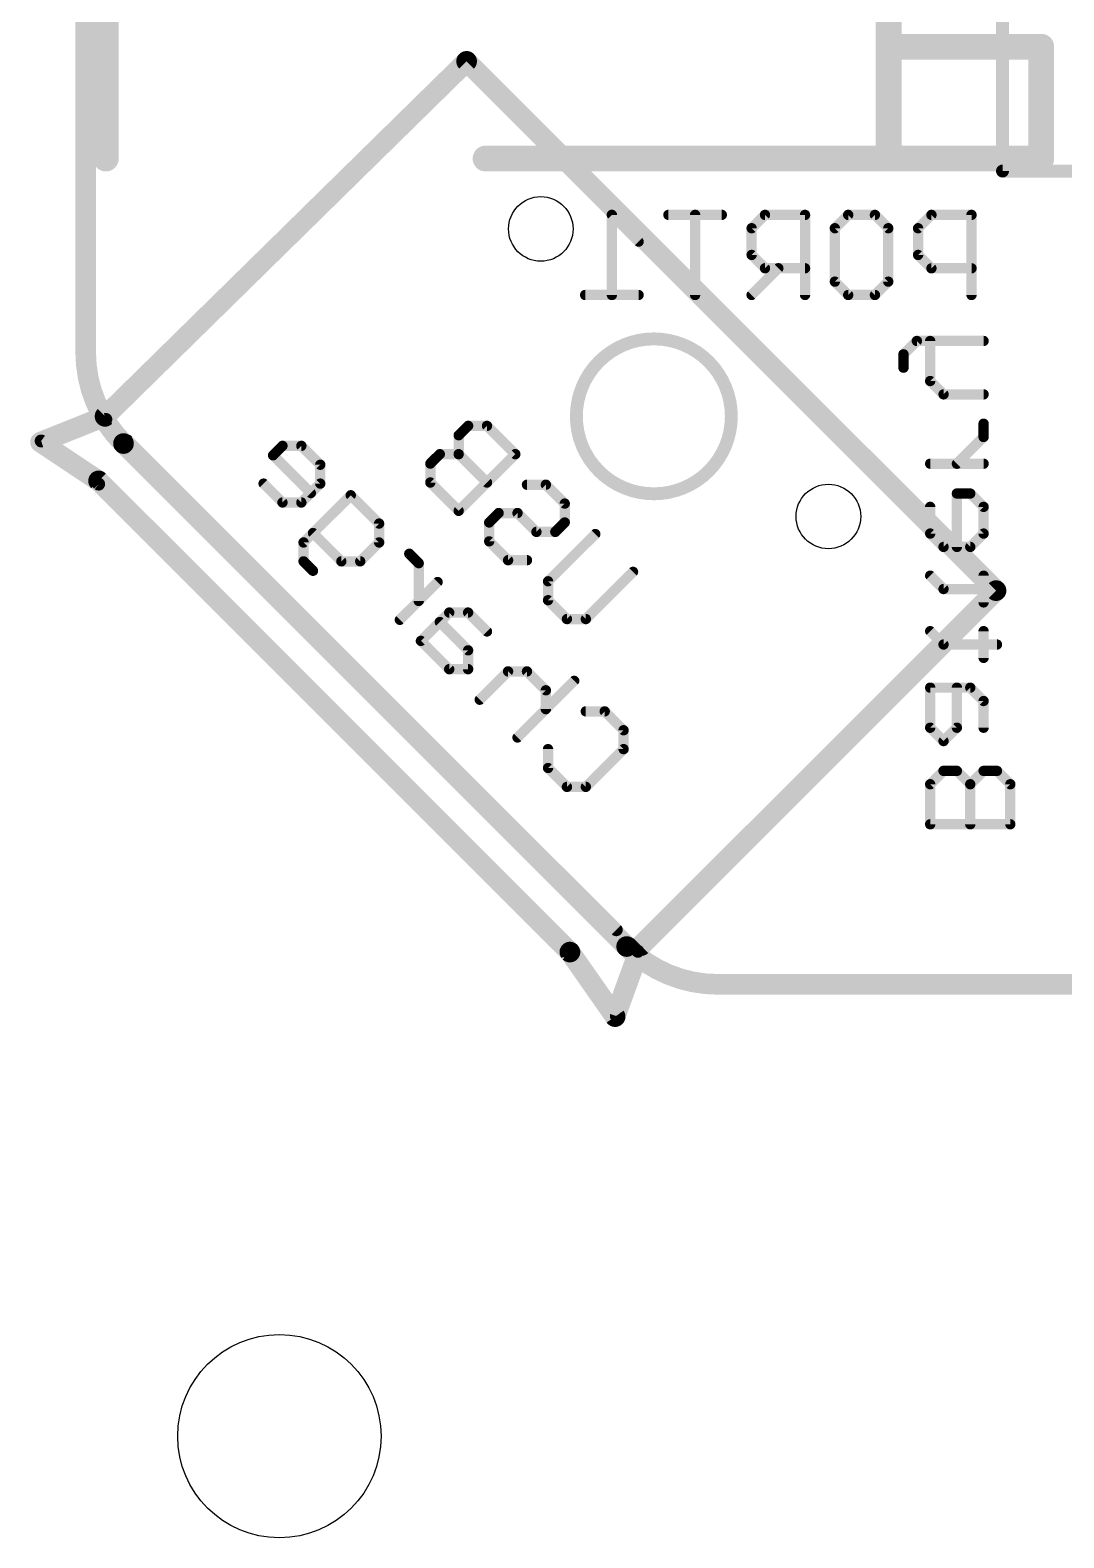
# Model space of a CAD drawing. Extents: x -0.5 to 59.7, y -5.4 to 61.3.
# Drawn here: x -0.55 to 9.62, y -5.45 to 9.39 of the extents above; entities that cross this region are included whole.
import ezdxf

# ---------------------------------------------------------------- set-up
doc = ezdxf.new("R2010")
doc.units = 0
for name, color, linetype in [('20', 213, 'CONTINUOUS'), ('21', 253, 'CONTINUOUS'), ('22', 140, 'CONTINUOUS')]:
    doc.layers.add(name, color=color, linetype=linetype)

msp = doc.modelspace()

# ---------------------------------------------------------------- linework, layer by layer
at = {"layer": '20', "const_width": 0.2032}
for points in [[(0, 19.9965), (0, 6.2184)], [(0.372, 5.3204), (5.3204, 0.372)], [(6.2184, 0), (19.548, 0)]]:
    msp.add_lwpolyline(points, dxfattribs=at)
at = {"layer": '20'}
for points, const_width in [([(0, 6.2184, 0.1989), (0.372, 5.3204)], 0.2032), ([(0.0508, 6.2184, 1), (-0.0508, 6.2184)], 0.1016), ([(-0.0508, 6.2184, 1), (0.0508, 6.2184)], 0.1016), ([(0.4079, 5.3563, 1), (0.3361, 5.2845)], 0.1016), ([(0.3361, 5.2845, 1), (0.4079, 5.3563)], 0.1016), ([(5.3204, 0.372, 0.1989), (6.2184, 0)], 0.2032), ([(5.3563, 0.4079, 1), (5.2845, 0.3361)], 0.1016), ([(5.2845, 0.3361, 1), (5.3563, 0.4079)], 0.1016), ([(6.2184, 0.0508, 1), (6.2184, -0.0508)], 0.1016), ([(6.2184, -0.0508, 1), (6.2184, 0.0508)], 0.1016)]:
    msp.add_lwpolyline(points, format="xyb", dxfattribs=dict(at, const_width=const_width))
for centre, radius in [((4.4762, 7.4316), 0.3175), ((7.3046, 4.6032), 0.3175), ((1.905, -4.445), 1)]:
    msp.add_circle(centre, radius, dxfattribs=at)
at = {"layer": '21'}
for points, const_width in [([(9.017, 22.101), (9.017, 8.001)], 0.127), ([(0.1905, 5.588), (3.7465, 9.0805)], 0.2032), ([(0.1982, 5.5578), (3.7337, 9.0933)], 0.127), ([(3.7465, 9.0805), (8.9535, 3.8735)], 0.2032), ([(3.7337, 9.0933), (8.9663, 3.8607)], 0.127), ([(9.017, 8.001), (27.017, 8.001)], 0.127), ([(-0.4445, 5.334), (0.1905, 5.588)], 0.2032), ([(0.1982, 5.5578), (-0.4382, 5.3456)], 0.127), ([(0.127, 4.953), (-0.4445, 5.334)], 0.2032), ([(0.1275, 4.9214), (-0.4382, 5.3456)], 0.127), ([(0.4103, 5.3456), (5.2186, 0.5373)], 0.127), ([(4.7625, 0.3175), (0.127, 4.953)], 0.2032), ([(0.1275, 4.9214), (4.7237, 0.3252)], 0.127), ([(8.9535, 3.8735), (5.461, 0.381)], 0.2032), ([(8.9663, 3.8607), (5.4308, 0.3252)], 0.127), ([(5.461, 0.381), (5.207, -0.3175)], 0.2032), ([(4.7237, 0.3252), (5.2186, -0.3112)], 0.127), ([(5.207, -0.3175), (4.7625, 0.3175)], 0.2032), ([(5.4308, 0.3252), (5.2186, -0.3112)], 0.127)]:
    msp.add_lwpolyline(points, dxfattribs=dict(at, const_width=const_width))
for points, const_width in [([(3.7824, 9.1164, 1), (3.7106, 9.0446)], 0.1016), ([(3.7821, 9.0443, 1), (3.7109, 9.1167)], 0.1016), ([(3.7562, 9.1157, 1), (3.7113, 9.0708)], 0.0635), ([(3.7562, 9.0708, 1), (3.7113, 9.1157)], 0.0635), ([(9.017, 8.0328, 1), (9.017, 7.9693)], 0.0635), ([(8.9853, 8.001, 1), (9.0488, 8.001)], 0.0635), ([(0.1549, 5.6242, 1), (0.2261, 5.5518)], 0.1016), ([(0.2094, 5.5408, 1), (0.1716, 5.6352)], 0.1016), ([(0.1757, 5.5802, 1), (0.2206, 5.5353)], 0.0635), ([(0.2082, 5.5276, 1), (0.1881, 5.5879)], 0.0635), ([(-0.4163, 5.3763, 1), (-0.4727, 5.2917)], 0.1016), ([(-0.4634, 5.3812, 1), (-0.4256, 5.2868)], 0.1016), ([(-0.4192, 5.371, 1), (-0.4573, 5.3202)], 0.0635), ([(-0.4483, 5.3757, 1), (-0.4282, 5.3155)], 0.0635), ([(0.4328, 5.3681, 1), (0.3878, 5.3232)], 0.0635), ([(0.1629, 4.9889, 1), (0.0911, 4.9171)], 0.1016), ([(0.0988, 4.9107, 1), (0.1552, 4.9953)], 0.1016), ([(0.1499, 4.9438, 1), (0.105, 4.8989)], 0.0635), ([(0.1084, 4.896, 1), (0.1465, 4.9468)], 0.0635), ([(8.9894, 3.8376, 1), (8.9176, 3.9094)], 0.1016), ([(8.9176, 3.8376, 1), (8.9894, 3.9094)], 0.1016), ([(8.9887, 3.8383, 1), (8.9438, 3.8832)], 0.0635), ([(8.9438, 3.8383, 1), (8.9887, 3.8832)], 0.0635), ([(5.1962, 0.5148, 1), (5.2411, 0.5598)], 0.0635), ([(5.4251, 0.4169, 1), (5.4969, 0.3451)], 0.1016), ([(5.5087, 0.3636, 1), (5.4133, 0.3984)], 0.1016), ([(4.7487, 0.3447, 1), (4.6986, 0.3057)], 0.0635), ([(4.8041, 0.3466, 1), (4.7209, 0.2884)], 0.1016), ([(4.7012, 0.3027, 1), (4.7461, 0.3476)], 0.0635), ([(4.7266, 0.2816, 1), (4.7984, 0.3534)], 0.1016), ([(5.4083, 0.3476, 1), (5.4532, 0.3027)], 0.0635), ([(5.4609, 0.3151, 1), (5.4006, 0.3352)], 0.0635), ([(5.1593, -0.3001, 1), (5.2547, -0.3349)], 0.1016), ([(5.1654, -0.3466, 1), (5.2486, -0.2884)], 0.1016), ([(5.1885, -0.3012, 1), (5.2487, -0.3213)], 0.0635), ([(5.1936, -0.3307, 1), (5.2437, -0.2917)], 0.0635)]:
    msp.add_lwpolyline(points, format="xyb", dxfattribs=dict(at, const_width=const_width))
at = {"layer": '22'}
for points, const_width in [([(7.898, 19.224), (7.898, 9.224)], 0.254), ([(0.198, 10.824), (0.198, 8.124)], 0.254), ([(7.898, 9.224), (7.898, 8.124)], 0.254), ([(7.898, 9.224), (9.398, 9.224)], 0.254), ([(9.398, 9.224), (9.398, 8.124)], 0.254), ([(7.898, 8.124), (3.933, 8.124)], 0.254), ([(9.398, 8.124), (7.898, 8.124)], 0.254), ([(5.4379, 7.3072), (5.1752, 7.5699)], 0.1016), ([(5.1752, 7.5699), (5.1752, 6.7818)], 0.1016), ([(6.2565, 7.5699), (5.7311, 7.5699)], 0.1016), ([(5.9938, 6.7818), (5.9938, 7.5699)], 0.1016), ([(6.681, 7.5699), (6.5497, 7.4385)], 0.1016), ([(7.075, 7.5699), (6.681, 7.5699)], 0.1016), ([(7.075, 6.7818), (7.075, 7.5699)], 0.1016), ([(7.3682, 7.4385), (7.4996, 7.5699)], 0.1016), ([(7.4996, 7.5699), (7.7623, 7.5699)], 0.1016), ([(7.7623, 7.5699), (7.8936, 7.4385)], 0.1016), ([(8.3182, 7.5699), (8.1868, 7.4385)], 0.1016), ([(8.7122, 7.5699), (8.3182, 7.5699)], 0.1016), ([(8.7122, 6.7818), (8.7122, 7.5699)], 0.1016), ([(6.5497, 7.4385), (6.5497, 7.1758)], 0.1016), ([(7.3682, 6.9131), (7.3682, 7.4385)], 0.1016), ([(7.8936, 7.4385), (7.8936, 6.9131)], 0.1016), ([(8.1868, 7.4385), (8.1868, 7.1758)], 0.1016), ([(6.5497, 7.1758), (6.681, 7.0445)], 0.1016), ([(8.1868, 7.1758), (8.3182, 7.0445)], 0.1016), ([(6.8124, 7.0445), (6.5497, 6.7818)], 0.1016), ([(6.681, 7.0445), (7.075, 7.0445)], 0.1016), ([(8.3182, 7.0445), (8.7122, 7.0445)], 0.1016), ([(5.4379, 6.7818), (4.9125, 6.7818)], 0.1016), ([(7.4996, 6.7818), (7.3682, 6.9131)], 0.1016), ([(7.7623, 6.7818), (7.4996, 6.7818)], 0.1016), ([(7.8936, 6.9131), (7.7623, 6.7818)], 0.1016), ([(8.1745, 6.3295), (8.0431, 6.1982)], 0.1016), ([(8.8312, 6.3295), (8.1745, 6.3295)], 0.1016), ([(8.3058, 5.9355), (8.3058, 6.3295)], 0.1016), ([(8.0431, 6.1982), (8.0431, 6.0668)], 0.1016), ([(8.4371, 5.8041), (8.3058, 5.9355)], 0.1016), ([(8.8312, 5.8041), (8.4371, 5.8041)], 0.1016), ([(3.7612, 5.4944), (3.6684, 5.4015)], 0.1016), ([(3.947, 5.4944), (3.7612, 5.4944)], 0.1016), ([(4.2256, 5.2157), (3.947, 5.4944)], 0.1016), ([(8.8312, 5.3847), (8.8312, 5.516)], 0.1016), ([(1.9355, 5.2976), (1.8426, 5.2047)], 0.1016), ([(2.1212, 5.2976), (1.9355, 5.2976)], 0.1016), ([(2.307, 5.1119), (2.1212, 5.2976)], 0.1016), ([(3.6684, 5.4015), (3.6684, 5.2157)], 0.1016), ([(8.5685, 5.122), (8.8312, 5.3847)], 0.1016), ([(1.8426, 5.2047), (2.2141, 4.8332)], 0.1016), ([(3.4826, 5.2157), (3.3897, 5.1229)], 0.1016), ([(3.6684, 5.2157), (3.4826, 5.2157)], 0.1016), ([(3.6684, 4.6585), (4.2256, 5.2157)], 0.1016), ([(3.947, 4.9371), (3.6684, 5.2157)], 0.1016), ([(2.307, 4.9261), (2.307, 5.1119)], 0.1016), ([(3.3897, 5.1229), (3.3897, 4.9371)], 0.1016), ([(8.3058, 5.122), (8.8312, 5.122)], 0.1016), ([(1.7497, 4.9261), (1.9355, 4.7404)], 0.1016), ([(2.1212, 4.7404), (2.307, 4.9261)], 0.1016), ([(3.3897, 4.9371), (3.6684, 4.6585)], 0.1016), ([(4.3401, 4.9155), (4.5258, 4.9155)], 0.1016), ([(4.5258, 4.9155), (4.7116, 4.7298)], 0.1016), ([(1.9355, 4.7404), (2.1212, 4.7404)], 0.1016), ([(2.1428, 4.3473), (2.6072, 4.8117)], 0.1016), ([(2.6072, 4.8117), (2.8858, 4.533)], 0.1016), ([(4.7116, 4.7298), (4.7116, 4.544)], 0.1016), ([(8.3058, 4.6974), (8.3058, 4.4347)], 0.1016), ([(8.6998, 4.8288), (8.5685, 4.8288)], 0.1016), ([(8.5685, 4.8288), (8.5685, 4.3034)], 0.1016), ([(8.8312, 4.6974), (8.6998, 4.8288)], 0.1016), ([(8.8312, 4.4347), (8.8312, 4.6974)], 0.1016), ([(4.0614, 4.6369), (3.9686, 4.544)], 0.1016), ([(4.2472, 4.6369), (4.0614, 4.6369)], 0.1016), ([(4.4329, 4.4512), (4.2472, 4.6369)], 0.1016), ([(2.5143, 4.1615), (2.2357, 4.4402)], 0.1016), ([(2.8858, 4.533), (2.8858, 4.3473)], 0.1016), ([(3.9686, 4.544), (3.9686, 4.3583)], 0.1016), ([(4.6187, 4.4512), (4.4329, 4.4512)], 0.1016), ([(4.5474, 3.9652), (5.0118, 4.4296)], 0.1016), ([(4.7116, 4.544), (4.6187, 4.4512)], 0.1016), ([(8.3058, 4.4347), (8.4371, 4.3034)], 0.1016), ([(8.6998, 4.3034), (8.8312, 4.4347)], 0.1016), ([(2.1428, 4.1615), (2.1428, 4.3473)], 0.1016), ([(2.8858, 4.3473), (2.7001, 4.1615)], 0.1016), ([(3.9686, 4.3583), (4.1543, 4.1725)], 0.1016), ([(8.4371, 4.3034), (8.6998, 4.3034)], 0.1016), ([(2.2357, 4.0687), (2.1428, 4.1615)], 0.1016), ([(2.7001, 4.1615), (2.5143, 4.1615)], 0.1016), ([(3.2753, 4.1436), (3.1824, 4.2364)], 0.1016), ([(3.2753, 3.7721), (3.2753, 4.1436)], 0.1016), ([(4.1543, 4.1725), (4.3401, 4.1725)], 0.1016), ([(3.0895, 3.5863), (3.461, 3.9578)], 0.1016), ([(4.5474, 3.7795), (4.5474, 3.9652)], 0.1016), ([(5.3833, 4.0581), (4.9189, 3.5937)], 0.1016), ([(8.4371, 3.889), (8.3058, 4.0204)], 0.1016), ([(8.8312, 3.7577), (8.8312, 4.0204)], 0.1016), ([(8.9625, 3.889), (8.4371, 3.889)], 0.1016), ([(3.5755, 3.6576), (3.2969, 3.379)], 0.1016), ([(3.7612, 3.6576), (3.5755, 3.6576)], 0.1016), ([(3.947, 3.4719), (3.7612, 3.6576)], 0.1016), ([(4.7331, 3.5937), (4.5474, 3.7795)], 0.1016), ([(3.7612, 3.2861), (3.4826, 3.5647)], 0.1016), ([(4.9189, 3.5937), (4.7331, 3.5937)], 0.1016), ([(3.2969, 3.379), (3.5755, 3.1004)], 0.1016), ([(8.4371, 3.3433), (8.3058, 3.4746)], 0.1016), ([(8.8312, 3.212), (8.8312, 3.4746)], 0.1016), ([(3.7612, 3.1004), (3.7612, 3.2861)], 0.1016), ([(8.9625, 3.3433), (8.4371, 3.3433)], 0.1016), ([(3.5755, 3.1004), (3.7612, 3.1004)], 0.1016), ([(4.1543, 3.0788), (3.8757, 2.8002)], 0.1016), ([(4.3401, 3.0788), (4.1543, 3.0788)], 0.1016), ([(4.5258, 2.893), (4.3401, 3.0788)], 0.1016), ([(4.8044, 2.9859), (4.2472, 2.4287)], 0.1016), ([(8.6998, 2.9188), (8.3058, 2.9188)], 0.1016), ([(8.3058, 2.9188), (8.3058, 2.5247)], 0.1016), ([(8.5685, 2.5247), (8.5685, 2.9188)], 0.1016), ([(8.8312, 2.7874), (8.6998, 2.9188)], 0.1016), ([(4.5258, 2.7073), (4.5258, 2.893)], 0.1016), ([(8.8312, 2.5247), (8.8312, 2.7874)], 0.1016), ([(4.9189, 2.6857), (5.1046, 2.6857)], 0.1016), ([(5.1046, 2.6857), (5.2904, 2.5)], 0.1016), ([(5.2904, 2.5), (5.2904, 2.3142)], 0.1016), ([(8.3058, 2.5247), (8.4371, 2.3934)], 0.1016), ([(8.4371, 2.3934), (8.5685, 2.5247)], 0.1016), ([(4.5474, 2.1285), (4.5474, 2.3142)], 0.1016), ([(5.2904, 2.3142), (4.9189, 1.9427)], 0.1016), ([(4.7331, 1.9427), (4.5474, 2.1285)], 0.1016), ([(8.4371, 2.1002), (8.3058, 1.9688)], 0.1016), ([(8.5685, 2.1002), (8.4371, 2.1002)], 0.1016), ([(8.6998, 1.9688), (8.5685, 2.1002)], 0.1016), ([(8.8312, 2.1002), (8.6998, 1.9688)], 0.1016), ([(8.9625, 2.1002), (8.8312, 2.1002)], 0.1016), ([(9.0939, 1.9688), (8.9625, 2.1002)], 0.1016), ([(4.9189, 1.9427), (4.7331, 1.9427)], 0.1016), ([(8.3058, 1.9688), (8.3058, 1.5748)], 0.1016), ([(8.6998, 1.5748), (8.6998, 1.9688)], 0.1016), ([(9.0939, 1.5748), (9.0939, 1.9688)], 0.1016), ([(8.3058, 1.5748), (9.0939, 1.5748)], 0.1016)]:
    msp.add_lwpolyline(points, dxfattribs=dict(at, const_width=const_width))
for points, const_width in [([(7.9615, 9.224, 1), (7.8345, 9.224)], 0.127), ([(7.898, 9.2875, 1), (7.898, 9.1605)], 0.127), ([(9.4615, 9.224, 1), (9.3345, 9.224)], 0.127), ([(9.398, 9.1605, 1), (9.398, 9.2875)], 0.127), ([(7.8345, 9.224, 1), (7.9615, 9.224)], 0.127), ([(0.1345, 8.124, 1), (0.2615, 8.124)], 0.127), ([(3.933, 8.1875, 1), (3.933, 8.0605)], 0.127), ([(7.898, 8.1875, 1), (7.898, 8.0605)], 0.127), ([(7.8345, 8.124, 1), (7.9615, 8.124)], 0.127), ([(7.898, 8.0605, 1), (7.898, 8.1875)], 0.127), ([(9.3345, 8.124, 1), (9.4615, 8.124)], 0.127), ([(9.398, 8.0605, 1), (9.398, 8.1875)], 0.127), ([(5.1932, 7.5878, 1), (5.1572, 7.5519)], 0.0508), ([(5.2006, 7.5699, 1), (5.1498, 7.5699)], 0.0508), ([(5.7311, 7.5953, 1), (5.7311, 7.5445)], 0.0508), ([(6.0192, 7.5699, 1), (5.9684, 7.5699)], 0.0508), ([(6.2565, 7.5445, 1), (6.2565, 7.5953)], 0.0508), ([(6.681, 7.5953, 1), (6.681, 7.5445)], 0.0508), ([(6.699, 7.5519, 1), (6.663, 7.5878)], 0.0508), ([(7.1004, 7.5699, 1), (7.0496, 7.5699)], 0.0508), ([(7.075, 7.5445, 1), (7.075, 7.5953)], 0.0508), ([(7.4996, 7.5953, 1), (7.4996, 7.5445)], 0.0508), ([(7.5175, 7.5519, 1), (7.4816, 7.5878)], 0.0508), ([(7.7802, 7.5878, 1), (7.7443, 7.5519)], 0.0508), ([(7.7623, 7.5445, 1), (7.7623, 7.5953)], 0.0508), ([(8.3182, 7.5953, 1), (8.3182, 7.5445)], 0.0508), ([(8.3361, 7.5519, 1), (8.3002, 7.5878)], 0.0508), ([(8.7376, 7.5699, 1), (8.6868, 7.5699)], 0.0508), ([(8.7122, 7.5445, 1), (8.7122, 7.5953)], 0.0508), ([(6.5751, 7.4385, 1), (6.5243, 7.4385)], 0.0508), ([(6.5317, 7.4565, 1), (6.5676, 7.4206)], 0.0508), ([(7.3936, 7.4385, 1), (7.3428, 7.4385)], 0.0508), ([(7.3503, 7.4565, 1), (7.3862, 7.4206)], 0.0508), ([(7.919, 7.4385, 1), (7.8682, 7.4385)], 0.0508), ([(7.8757, 7.4206, 1), (7.9116, 7.4565)], 0.0508), ([(8.2122, 7.4385, 1), (8.1614, 7.4385)], 0.0508), ([(8.1689, 7.4565, 1), (8.2048, 7.4206)], 0.0508), ([(5.4199, 7.2892, 1), (5.4558, 7.3251)], 0.0508), ([(6.5676, 7.1938, 1), (6.5317, 7.1579)], 0.0508), ([(6.5243, 7.1758, 1), (6.5751, 7.1758)], 0.0508), ([(8.1614, 7.1758, 1), (8.2122, 7.1758)], 0.0508), ([(8.2048, 7.1938, 1), (8.1689, 7.1579)], 0.0508), ([(6.681, 7.0699, 1), (6.681, 7.0191)], 0.0508), ([(6.663, 7.0265, 1), (6.699, 7.0625)], 0.0508), ([(6.8303, 7.0265, 1), (6.7944, 7.0625)], 0.0508), ([(7.075, 7.0191, 1), (7.075, 7.0699)], 0.0508), ([(8.3182, 7.0699, 1), (8.3182, 7.0191)], 0.0508), ([(8.3002, 7.0265, 1), (8.3361, 7.0625)], 0.0508), ([(8.7122, 7.0191, 1), (8.7122, 7.0699)], 0.0508), ([(4.9125, 6.8072, 1), (4.9125, 6.7564)], 0.0508), ([(5.4379, 6.7564, 1), (5.4379, 6.8072)], 0.0508), ([(6.5317, 6.7998, 1), (6.5676, 6.7638)], 0.0508), ([(7.3428, 6.9131, 1), (7.3936, 6.9131)], 0.0508), ([(7.3862, 6.9311, 1), (7.3503, 6.8952)], 0.0508), ([(7.4996, 6.8072, 1), (7.4996, 6.7564)], 0.0508), ([(7.4816, 6.7638, 1), (7.5175, 6.7998)], 0.0508), ([(7.7443, 6.7998, 1), (7.7802, 6.7638)], 0.0508), ([(7.7623, 6.7564, 1), (7.7623, 6.8072)], 0.0508), ([(7.8682, 6.9131, 1), (7.919, 6.9131)], 0.0508), ([(7.9116, 6.8952, 1), (7.8757, 6.9311)], 0.0508), ([(5.1498, 6.7818, 1), (5.2006, 6.7818)], 0.0508), ([(5.9684, 6.7818, 1), (6.0192, 6.7818)], 0.0508), ([(7.0496, 6.7818, 1), (7.1004, 6.7818)], 0.0508), ([(8.6868, 6.7818, 1), (8.7376, 6.7818)], 0.0508), ([(5.588, 4.826, 1), (5.588, 6.35, 1), (5.588, 4.826)], 0.127), ([(8.1745, 6.3549, 1), (8.1745, 6.3041)], 0.0508), ([(8.1924, 6.3115, 1), (8.1565, 6.3475)], 0.0508), ([(8.3312, 6.3295, 1), (8.2804, 6.3295)], 0.0508), ([(8.8312, 6.3041, 1), (8.8312, 6.3549)], 0.0508), ([(8.0685, 6.1982, 1), (8.0177, 6.1982)], 0.0508), ([(8.0251, 6.2161, 1), (8.0611, 6.1802)], 0.0508), ([(8.0177, 6.0668, 1), (8.0685, 6.0668)], 0.0508), ([(8.3238, 5.9534, 1), (8.2878, 5.9175)], 0.0508), ([(8.2804, 5.9355, 1), (8.3312, 5.9355)], 0.0508), ([(8.4371, 5.8295, 1), (8.4371, 5.7787)], 0.0508), ([(8.4192, 5.7862, 1), (8.4551, 5.8221)], 0.0508), ([(8.8312, 5.7787, 1), (8.8312, 5.8295)], 0.0508), ([(3.7612, 5.5198, 1), (3.7612, 5.469)], 0.0508), ([(3.7792, 5.4764, 1), (3.7433, 5.5123)], 0.0508), ([(3.9649, 5.5123, 1), (3.929, 5.4764)], 0.0508), ([(3.947, 5.469, 1), (3.947, 5.5198)], 0.0508), ([(8.8566, 5.516, 1), (8.8058, 5.516)], 0.0508), ([(1.9355, 5.323, 1), (1.9355, 5.2722)], 0.0508), ([(1.9534, 5.2796, 1), (1.9175, 5.3156)], 0.0508), ([(2.1392, 5.3156, 1), (2.1033, 5.2796)], 0.0508), ([(2.1212, 5.2722, 1), (2.1212, 5.323)], 0.0508), ([(3.6938, 5.4015, 1), (3.643, 5.4015)], 0.0508), ([(3.6504, 5.4194, 1), (3.6863, 5.3835)], 0.0508), ([(8.8058, 5.3847, 1), (8.8566, 5.3847)], 0.0508), ([(8.8491, 5.3667, 1), (8.8132, 5.4026)], 0.0508), ([(1.8606, 5.2227, 1), (1.8247, 5.1868)], 0.0508), ([(1.8247, 5.2227, 1), (1.8606, 5.1868)], 0.0508), ([(3.4826, 5.2411, 1), (3.4826, 5.1903)], 0.0508), ([(3.5006, 5.1978, 1), (3.4646, 5.2337)], 0.0508), ([(3.6863, 5.2337, 1), (3.6504, 5.1978)], 0.0508), ([(3.643, 5.2157, 1), (3.6938, 5.2157)], 0.0508), ([(3.6684, 5.1903, 1), (3.6684, 5.2411)], 0.0508), ([(4.2436, 5.1978, 1), (4.2076, 5.2337)], 0.0508), ([(4.2076, 5.1978, 1), (4.2436, 5.2337)], 0.0508), ([(2.3324, 5.1118, 1), (2.2816, 5.1119)], 0.0508), ([(2.289, 5.0939, 1), (2.325, 5.1298)], 0.0508), ([(3.4151, 5.1229, 1), (3.3643, 5.1229)], 0.0508), ([(3.3718, 5.1408, 1), (3.4077, 5.1049)], 0.0508), ([(8.3058, 5.1474, 1), (8.3058, 5.0966)], 0.0508), ([(8.5505, 5.1399, 1), (8.5865, 5.104)], 0.0508), ([(8.8312, 5.0966, 1), (8.8312, 5.1474)], 0.0508), ([(1.7677, 4.9441, 1), (1.7318, 4.9081)], 0.0508), ([(2.2816, 4.9261, 1), (2.3324, 4.9261)], 0.0508), ([(2.3249, 4.9081, 1), (2.289, 4.9441)], 0.0508), ([(3.4077, 4.9551, 1), (3.3718, 4.9191)], 0.0508), ([(3.3643, 4.9371, 1), (3.4151, 4.9371)], 0.0508), ([(3.929, 4.9191, 1), (3.9649, 4.9551)], 0.0508), ([(4.3401, 4.9409, 1), (4.3401, 4.8901)], 0.0508), ([(4.5438, 4.9335, 1), (4.5078, 4.8976)], 0.0508), ([(4.5258, 4.8901, 1), (4.5258, 4.9409)], 0.0508), ([(1.9355, 4.7658, 1), (1.9355, 4.7149)], 0.0508), ([(1.9175, 4.7224, 1), (1.9535, 4.7583)], 0.0508), ([(2.1033, 4.7583, 1), (2.1392, 4.7224)], 0.0508), ([(2.1212, 4.7149, 1), (2.1212, 4.7658)], 0.0508), ([(2.1962, 4.8153, 1), (2.2321, 4.8512)], 0.0508), ([(2.6251, 4.8296, 1), (2.5892, 4.7937)], 0.0508), ([(2.6251, 4.7937, 1), (2.5892, 4.8296)], 0.0508), ([(4.737, 4.7298, 1), (4.6862, 4.7298)], 0.0508), ([(4.6936, 4.7118, 1), (4.7295, 4.7477)], 0.0508), ([(8.3312, 4.6974, 1), (8.2804, 4.6974)], 0.0508), ([(8.5685, 4.8542, 1), (8.5685, 4.8034)], 0.0508), ([(8.5939, 4.8288, 1), (8.5431, 4.8288)], 0.0508), ([(8.7178, 4.8467, 1), (8.6819, 4.8108)], 0.0508), ([(8.6998, 4.8034, 1), (8.6998, 4.8542)], 0.0508), ([(8.8566, 4.6974, 1), (8.8058, 4.6974)], 0.0508), ([(3.6504, 4.6764, 1), (3.6863, 4.6405)], 0.0508), ([(3.6504, 4.6405, 1), (3.6863, 4.6764)], 0.0508), ([(4.0614, 4.6623, 1), (4.0614, 4.6115)], 0.0508), ([(4.0794, 4.619, 1), (4.0435, 4.6549)], 0.0508), ([(4.2651, 4.6549, 1), (4.2292, 4.6189)], 0.0508), ([(4.2472, 4.6115, 1), (4.2472, 4.6623)], 0.0508), ([(8.8132, 4.6795, 1), (8.8491, 4.7154)], 0.0508), ([(2.2536, 4.4581, 1), (2.2177, 4.4222)], 0.0508), ([(2.9112, 4.533, 1), (2.8604, 4.533)], 0.0508), ([(2.8679, 4.5151, 1), (2.9038, 4.551)], 0.0508), ([(3.994, 4.544, 1), (3.9432, 4.544)], 0.0508), ([(3.9506, 4.562, 1), (3.9865, 4.5261)], 0.0508), ([(4.4329, 4.4766, 1), (4.4329, 4.4258)], 0.0508), ([(4.415, 4.4332, 1), (4.4509, 4.4691)], 0.0508), ([(4.6007, 4.4691, 1), (4.6366, 4.4332)], 0.0508), ([(4.6187, 4.4258, 1), (4.6187, 4.4766)], 0.0508), ([(4.6862, 4.544, 1), (4.737, 4.544)], 0.0508), ([(4.7295, 4.5261, 1), (4.6936, 4.562)], 0.0508), ([(5.0297, 4.4116, 1), (4.9938, 4.4476)], 0.0508), ([(8.3238, 4.4527, 1), (8.2878, 4.4168)], 0.0508), ([(8.2804, 4.4347, 1), (8.3312, 4.4347)], 0.0508), ([(8.8058, 4.4347, 1), (8.8566, 4.4347)], 0.0508), ([(8.8491, 4.4168, 1), (8.8132, 4.4527)], 0.0508), ([(2.1682, 4.3473, 1), (2.1174, 4.3473)], 0.0508), ([(2.1249, 4.3652, 1), (2.1608, 4.3293)], 0.0508), ([(2.8604, 4.3473, 1), (2.9112, 4.3473)], 0.0508), ([(2.9038, 4.3293, 1), (2.8678, 4.3652)], 0.0508), ([(3.9865, 4.3762, 1), (3.9506, 4.3403)], 0.0508), ([(3.9432, 4.3583, 1), (3.994, 4.3583)], 0.0508), ([(8.4371, 4.3288, 1), (8.4371, 4.278)], 0.0508), ([(8.4192, 4.2854, 1), (8.4551, 4.3214)], 0.0508), ([(8.5431, 4.3034, 1), (8.5939, 4.3034)], 0.0508), ([(8.6819, 4.3214, 1), (8.7178, 4.2854)], 0.0508), ([(8.6998, 4.278, 1), (8.6998, 4.3288)], 0.0508), ([(2.1174, 4.1615, 1), (2.1682, 4.1615)], 0.0508), ([(2.1608, 4.1795, 1), (2.1249, 4.1436)], 0.0508), ([(2.5143, 4.1869, 1), (2.5143, 4.1361)], 0.0508), ([(2.4964, 4.1436, 1), (2.5323, 4.1795)], 0.0508), ([(2.6821, 4.1795, 1), (2.718, 4.1436)], 0.0508), ([(2.7001, 4.1361, 1), (2.7001, 4.1869)], 0.0508), ([(3.2004, 4.2544, 1), (3.1645, 4.2185)], 0.0508), ([(3.3007, 4.1436, 1), (3.2499, 4.1436)], 0.0508), ([(3.2573, 4.1256, 1), (3.2932, 4.1615)], 0.0508), ([(4.1543, 4.1979, 1), (4.1543, 4.1471)], 0.0508), ([(4.1363, 4.1546, 1), (4.1723, 4.1905)], 0.0508), ([(4.3401, 4.1471, 1), (4.3401, 4.1979)], 0.0508), ([(2.2177, 4.0507, 1), (2.2536, 4.0866)], 0.0508), ([(3.479, 3.9398, 1), (3.4431, 3.9758)], 0.0508), ([(4.5728, 3.9652, 1), (4.522, 3.9652)], 0.0508), ([(4.5294, 3.9832, 1), (4.5653, 3.9473)], 0.0508), ([(5.4012, 4.0401, 1), (5.3653, 4.0761)], 0.0508), ([(8.3238, 4.0383, 1), (8.2878, 4.0024)], 0.0508), ([(8.8566, 4.0204, 1), (8.8058, 4.0204)], 0.0508), ([(8.4371, 3.9144, 1), (8.4371, 3.8636)], 0.0508), ([(8.4192, 3.8711, 1), (8.4551, 3.907)], 0.0508), ([(8.9625, 3.8636, 1), (8.9625, 3.9144)], 0.0508), ([(3.2499, 3.7721, 1), (3.3007, 3.7721)], 0.0508), ([(3.5755, 3.683, 1), (3.5755, 3.6322)], 0.0508), ([(3.5934, 3.6396, 1), (3.5575, 3.6756)], 0.0508), ([(3.7792, 3.6756, 1), (3.7433, 3.6396)], 0.0508), ([(3.7612, 3.6322, 1), (3.7612, 3.683)], 0.0508), ([(4.5653, 3.7974, 1), (4.5294, 3.7615)], 0.0508), ([(4.522, 3.7795, 1), (4.5728, 3.7795)], 0.0508), ([(8.8058, 3.7577, 1), (8.8566, 3.7577)], 0.0508), ([(3.0716, 3.6043, 1), (3.1075, 3.5683)], 0.0508), ([(3.5006, 3.5827, 1), (3.4646, 3.5468)], 0.0508), ([(4.7331, 3.6191, 1), (4.7331, 3.5683)], 0.0508), ([(4.7152, 3.5758, 1), (4.7511, 3.6117)], 0.0508), ([(4.9009, 3.6117, 1), (4.9368, 3.5758)], 0.0508), ([(4.9189, 3.5683, 1), (4.9189, 3.6191)], 0.0508), ([(3.3148, 3.3969, 1), (3.2789, 3.361)], 0.0508), ([(3.2789, 3.3969, 1), (3.3148, 3.361)], 0.0508), ([(3.929, 3.4539, 1), (3.9649, 3.4898)], 0.0508), ([(8.3238, 3.4926, 1), (8.2878, 3.4567)], 0.0508), ([(8.8566, 3.4746, 1), (8.8058, 3.4746)], 0.0508), ([(3.7866, 3.2861, 1), (3.7358, 3.2861)], 0.0508), ([(3.7433, 3.2681, 1), (3.7792, 3.3041)], 0.0508), ([(8.4371, 3.3687, 1), (8.4371, 3.3179)], 0.0508), ([(8.4192, 3.3253, 1), (8.4551, 3.3613)], 0.0508), ([(8.9625, 3.3179, 1), (8.9625, 3.3687)], 0.0508), ([(3.5755, 3.1258, 1), (3.5755, 3.075)], 0.0508), ([(3.5575, 3.0824, 1), (3.5934, 3.1183)], 0.0508), ([(3.7358, 3.1004, 1), (3.7866, 3.1004)], 0.0508), ([(3.7612, 3.075, 1), (3.7612, 3.1258)], 0.0508), ([(4.1543, 3.1042, 1), (4.1543, 3.0534)], 0.0508), ([(4.1723, 3.0608, 1), (4.1363, 3.0967)], 0.0508), ([(4.358, 3.0967, 1), (4.3221, 3.0608)], 0.0508), ([(4.3401, 3.0534, 1), (4.3401, 3.1042)], 0.0508), ([(8.8058, 3.212, 1), (8.8566, 3.212)], 0.0508), ([(4.8224, 2.968, 1), (4.7865, 3.0039)], 0.0508), ([(8.3058, 2.9442, 1), (8.3058, 2.8934)], 0.0508), ([(8.3312, 2.9188, 1), (8.2804, 2.9188)], 0.0508), ([(8.5939, 2.9188, 1), (8.5431, 2.9188)], 0.0508), ([(8.7178, 2.9367, 1), (8.6819, 2.9008)], 0.0508), ([(8.6998, 2.8934, 1), (8.6998, 2.9442)], 0.0508), ([(3.8577, 2.8181, 1), (3.8936, 2.7822)], 0.0508), ([(4.5512, 2.893, 1), (4.5004, 2.893)], 0.0508), ([(4.5078, 2.8751, 1), (4.5438, 2.911)], 0.0508), ([(8.8566, 2.7874, 1), (8.8058, 2.7874)], 0.0508), ([(8.8132, 2.7695, 1), (8.8491, 2.8054)], 0.0508), ([(4.5004, 2.7073, 1), (4.5512, 2.7073)], 0.0508), ([(4.9189, 2.7111, 1), (4.9189, 2.6603)], 0.0508), ([(5.1226, 2.7037, 1), (5.0867, 2.6678)], 0.0508), ([(5.1046, 2.6603, 1), (5.1046, 2.7111)], 0.0508), ([(5.3158, 2.5, 1), (5.265, 2.5)], 0.0508), ([(5.2724, 2.482, 1), (5.3083, 2.5179)], 0.0508), ([(8.3238, 2.5427, 1), (8.2878, 2.5068)], 0.0508), ([(8.2804, 2.5247, 1), (8.3312, 2.5247)], 0.0508), ([(8.5431, 2.5247, 1), (8.5939, 2.5247)], 0.0508), ([(8.5865, 2.5068, 1), (8.5505, 2.5427)], 0.0508), ([(8.8058, 2.5247, 1), (8.8566, 2.5247)], 0.0508), ([(4.2292, 2.4466, 1), (4.2651, 2.4107)], 0.0508), ([(8.4192, 2.4113, 1), (8.4551, 2.3754)], 0.0508), ([(8.4192, 2.3754, 1), (8.4551, 2.4113)], 0.0508), ([(4.5728, 2.3142, 1), (4.522, 2.3142)], 0.0508), ([(5.265, 2.3142, 1), (5.3158, 2.3142)], 0.0508), ([(5.3083, 2.2963, 1), (5.2724, 2.3322)], 0.0508), ([(4.5653, 2.1464, 1), (4.5294, 2.1105)], 0.0508), ([(4.522, 2.1285, 1), (4.5728, 2.1285)], 0.0508), ([(8.4371, 2.1256, 1), (8.4371, 2.0748)], 0.0508), ([(8.4551, 2.0822, 1), (8.4192, 2.1181)], 0.0508), ([(8.5865, 2.1181, 1), (8.5505, 2.0822)], 0.0508), ([(8.5685, 2.0748, 1), (8.5685, 2.1256)], 0.0508), ([(8.8312, 2.1256, 1), (8.8312, 2.0748)], 0.0508), ([(8.8491, 2.0822, 1), (8.8132, 2.1181)], 0.0508), ([(8.9805, 2.1181, 1), (8.9446, 2.0822)], 0.0508), ([(8.9625, 2.0748, 1), (8.9625, 2.1256)], 0.0508), ([(4.7331, 1.9681, 1), (4.7331, 1.9173)], 0.0508), ([(4.7152, 1.9248, 1), (4.7511, 1.9607)], 0.0508), ([(4.9009, 1.9607, 1), (4.9368, 1.9248)], 0.0508), ([(4.9189, 1.9173, 1), (4.9189, 1.9681)], 0.0508), ([(8.3312, 1.9688, 1), (8.2804, 1.9688)], 0.0508), ([(8.2878, 1.9868, 1), (8.3238, 1.9509)], 0.0508), ([(8.7252, 1.9688, 1), (8.6744, 1.9688)], 0.0508), ([(8.6819, 1.9868, 1), (8.7178, 1.9509)], 0.0508), ([(8.6819, 1.9509, 1), (8.7178, 1.9868)], 0.0508), ([(9.1193, 1.9688, 1), (9.0685, 1.9688)], 0.0508), ([(9.0759, 1.9509, 1), (9.1118, 1.9868)], 0.0508), ([(8.3058, 1.6002, 1), (8.3058, 1.5494)], 0.0508), ([(8.2804, 1.5748, 1), (8.3312, 1.5748)], 0.0508), ([(8.6744, 1.5748, 1), (8.7252, 1.5748)], 0.0508), ([(9.0685, 1.5748, 1), (9.1193, 1.5748)], 0.0508), ([(9.0939, 1.5494, 1), (9.0939, 1.6002)], 0.0508)]:
    msp.add_lwpolyline(points, format="xyb", dxfattribs=dict(at, const_width=const_width))

doc.saveas('drawing.dxf')
